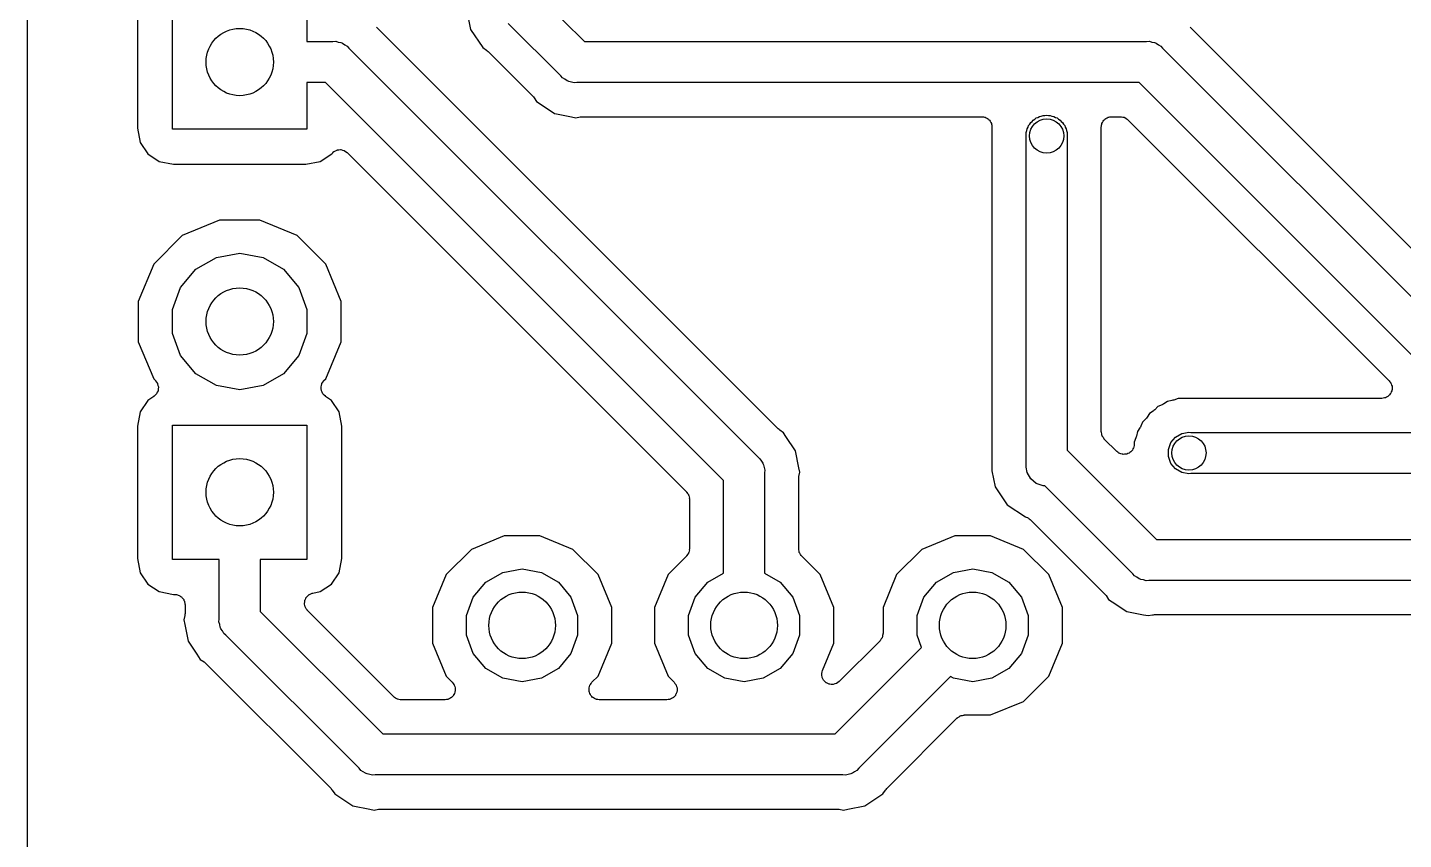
# Model space of a CAD drawing. Extents: x 24 to 196, y -189 to -31.
# Drawn here: x 63.31 to 83.77, y -55.33 to -43.25 of the extents above; entities that cross this region are included whole.
import ezdxf

# ---------------------------------------------------------------- set-up
doc = ezdxf.new("R2010")
doc.units = 0
doc.header["$MEASUREMENT"] = 0
doc.layers.add('BLACK', color=7, linetype='CONTINUOUS')

msp = doc.modelspace()

# ---------------------------------------------------------------- linework, layer by layer
at = {"layer": 'BLACK', "linetype": 'CONTINUOUS'}
for p, q in [((63.3095, -119.277), (63.3095, -35.7874)), ((65.465, -44.765), (65.465, -42.765)), ((67.465, -42.765), (67.465, -43.4602)), ((64.9441, -42.78), (64.9441, -44.75)), ((70.9698, -42.8387), (71.5913, -43.4602)), ((69.8644, -43.1066), (69.8994, -43.2821)), ((68.507, -43.2575), (68.4984, -43.2452)), ((74.4725, -49.223), (68.507, -43.2575)), ((69.8994, -43.2821), (70.079, -43.551)), ((71.2401, -43.9711), (70.4589, -43.1899)), ((80.607, -43.2575), (80.5984, -43.2452)), ((84.8028, -47.4534), (80.607, -43.2575)), ((67.465, -43.4602), (67.8517, -43.4602)), ((67.8517, -43.4602), (67.892, -43.4567)), ((67.892, -43.4567), (67.931, -43.4671)), ((67.931, -43.4671), (67.9709, -43.4742)), ((67.9709, -43.4742), (67.9826, -43.481)), ((67.9826, -43.481), (67.9958, -43.4845)), ((67.9958, -43.4845), (68.0289, -43.5077)), ((68.0289, -43.5077), (68.0639, -43.5279)), ((68.0639, -43.5279), (68.0899, -43.5589)), ((68.0899, -43.5589), (74.1711, -49.6401)), ((70.079, -43.551), (70.1344, -43.588)), ((71.5913, -43.4602), (79.9517, -43.4602)), ((79.9517, -43.4602), (79.992, -43.4567)), ((79.992, -43.4567), (80.031, -43.4671)), ((80.031, -43.4671), (80.0709, -43.4742)), ((80.0709, -43.4742), (80.0827, -43.481)), ((80.0827, -43.481), (80.0958, -43.4845)), ((80.0958, -43.4845), (80.1289, -43.5077)), ((80.1289, -43.5077), (80.1639, -43.5279)), ((80.1639, -43.5279), (80.1899, -43.5589)), ((80.1899, -43.5589), (84.6371, -48.006)), ((70.1344, -43.588), (70.1452, -43.5984)), ((70.1452, -43.5984), (70.1575, -43.607)), ((70.1575, -43.607), (70.823, -44.2725)), ((71.2661, -44.0021), (71.2401, -43.9711)), ((67.7387, -44.0698), (67.465, -44.0698)), ((67.465, -44.0698), (67.465, -44.765)), ((73.6602, -49.9913), (67.7387, -44.0698)), ((71.3011, -44.0223), (71.2661, -44.0021)), ((71.3342, -44.0455), (71.3011, -44.0223)), ((71.3474, -44.049), (71.3342, -44.0455)), ((71.3591, -44.0558), (71.3474, -44.049)), ((71.399, -44.0629), (71.3591, -44.0558)), ((71.438, -44.0733), (71.399, -44.0629)), ((71.4783, -44.0698), (71.438, -44.0733)), ((79.8387, -44.0698), (71.4783, -44.0698)), ((84.2859, -48.5169), (79.8387, -44.0698)), ((70.823, -44.2725), (70.8316, -44.2848)), ((70.8316, -44.2848), (70.842, -44.2956)), ((70.842, -44.2956), (70.879, -44.351)), ((70.879, -44.351), (70.9344, -44.388)), ((70.9344, -44.388), (70.9344, -44.388)), ((70.9344, -44.388), (71.1479, -44.5306)), ((71.1479, -44.5306), (71.1767, -44.5364)), ((71.1767, -44.5364), (71.1767, -44.5364)), ((71.1767, -44.5364), (71.3997, -44.5807)), ((71.3997, -44.5807), (71.3997, -44.5807)), ((71.3997, -44.5807), (71.465, -44.5937)), ((71.465, -44.5937), (71.5303, -44.5807)), ((71.5303, -44.5807), (71.5453, -44.5804)), ((71.5453, -44.5804), (71.5601, -44.5778)), ((71.5601, -44.5778), (77.4998, -44.5778)), ((77.4998, -44.5778), (77.5129, -44.5801)), ((77.5129, -44.5801), (77.5263, -44.5801)), ((77.5263, -44.5801), (77.5388, -44.5847)), ((77.5388, -44.5847), (77.5519, -44.587)), ((77.5519, -44.587), (77.5635, -44.5937)), ((77.5635, -44.5937), (77.576, -44.5982)), ((77.576, -44.5982), (77.5862, -44.6068)), ((77.5862, -44.6068), (77.5978, -44.6135)), ((78.2895, -44.6144), (78.3102, -44.597)), ((78.3102, -44.597), (78.3357, -44.5877)), ((78.3357, -44.5877), (78.3591, -44.5742)), ((78.3591, -44.5742), (78.3858, -44.5695)), ((78.3858, -44.5695), (78.4113, -44.5602)), ((78.4113, -44.5602), (78.4383, -44.5602)), ((78.4383, -44.5602), (78.465, -44.5555)), ((78.465, -44.5555), (78.4917, -44.5602)), ((78.4917, -44.5602), (78.5187, -44.5602)), ((78.5187, -44.5602), (78.5442, -44.5695)), ((78.5442, -44.5695), (78.5709, -44.5742)), ((78.5709, -44.5742), (78.5943, -44.5877)), ((78.5943, -44.5877), (78.6197, -44.597)), ((78.6197, -44.597), (78.6405, -44.6144)), ((79.3322, -44.6135), (79.3438, -44.6068)), ((79.3438, -44.6068), (79.354, -44.5982)), ((79.354, -44.5982), (79.3665, -44.5937)), ((79.3665, -44.5937), (79.3781, -44.587)), ((79.3781, -44.587), (79.3912, -44.5847)), ((79.3912, -44.5847), (79.4037, -44.5801)), ((79.4037, -44.5801), (79.4171, -44.5801)), ((79.4171, -44.5801), (79.4302, -44.5778)), ((79.4302, -44.5778), (79.5652, -44.5778)), ((79.5652, -44.5778), (79.5718, -44.579)), ((79.5718, -44.579), (79.5785, -44.5784)), ((79.5785, -44.5784), (79.5977, -44.5835)), ((79.5977, -44.5835), (79.6173, -44.587)), ((79.6173, -44.587), (79.6231, -44.5903)), ((79.6231, -44.5903), (79.6296, -44.5921)), ((79.6296, -44.5921), (79.6459, -44.6035)), ((79.6459, -44.6035), (79.6632, -44.6135)), ((64.9441, -44.75), (64.9865, -44.9632)), ((67.465, -44.765), (65.465, -44.765)), ((77.5978, -44.6135), (77.6063, -44.6237)), ((77.6063, -44.6237), (77.6165, -44.6322)), ((77.6165, -44.6322), (77.6232, -44.6438)), ((77.6232, -44.6438), (77.6318, -44.654)), ((77.6318, -44.654), (77.6363, -44.6665)), ((77.6363, -44.6665), (77.643, -44.6781)), ((77.643, -44.6781), (77.6453, -44.6912)), ((77.6453, -44.6912), (77.6499, -44.7037)), ((77.6499, -44.7037), (77.6499, -44.7171)), ((77.6499, -44.7171), (77.6522, -44.7302)), ((77.6522, -44.7302), (77.6522, -44.7699)), ((77.6522, -44.7699), (77.6522, -49.8451)), ((78.1602, -44.8113), (78.1695, -44.7858)), ((78.1602, -44.8383), (78.1602, -44.8113)), ((78.1695, -44.7858), (78.1742, -44.7591)), ((78.1742, -44.7591), (78.1877, -44.7357)), ((78.1877, -44.7357), (78.197, -44.7102)), ((78.197, -44.7102), (78.2144, -44.6895)), ((78.2144, -44.6895), (78.2279, -44.6661)), ((78.2279, -44.6661), (78.2487, -44.6487)), ((78.2487, -44.6487), (78.2661, -44.6279)), ((78.2661, -44.6279), (78.2895, -44.6144)), ((78.6405, -44.6144), (78.6639, -44.6279)), ((78.6639, -44.6279), (78.6813, -44.6487)), ((78.6813, -44.6487), (78.7021, -44.6661)), ((78.7021, -44.6661), (78.7156, -44.6895)), ((78.7156, -44.6895), (78.733, -44.7102)), ((78.733, -44.7102), (78.7423, -44.7357)), ((78.7423, -44.7357), (78.7558, -44.7591)), ((78.7558, -44.7591), (78.7605, -44.7858)), ((78.7605, -44.7858), (78.7698, -44.8113)), ((78.7698, -44.8113), (78.7698, -49.5387)), ((79.2778, -44.7302), (79.2801, -44.7171)), ((79.2778, -49.2652), (79.2778, -44.7302)), ((79.2801, -44.7037), (79.2847, -44.6912)), ((79.2801, -44.7171), (79.2801, -44.7037)), ((79.2847, -44.6912), (79.287, -44.6781)), ((79.287, -44.6781), (79.2937, -44.6665)), ((79.2937, -44.6665), (79.2982, -44.654)), ((79.2982, -44.654), (79.3068, -44.6438)), ((79.3068, -44.6438), (79.3135, -44.6322)), ((79.3135, -44.6322), (79.3237, -44.6237)), ((79.3237, -44.6237), (79.3322, -44.6135)), ((79.6632, -44.6135), (79.6675, -44.6186)), ((79.6675, -44.6186), (79.673, -44.6224)), ((79.673, -44.6224), (83.5584, -48.5078)), ((64.9865, -44.9632), (65.0988, -45.1312)), ((78.1602, -49.7917), (78.1602, -44.8383)), ((65.0988, -45.1312), (65.2668, -45.2435)), ((67.6632, -45.2435), (67.8329, -45.1302)), ((67.8329, -45.1302), (67.8479, -45.1152)), ((67.8479, -45.1152), (67.865, -45.0972)), ((67.865, -45.0972), (67.8665, -45.0965)), ((67.8665, -45.0965), (67.8677, -45.0953)), ((67.8677, -45.0953), (67.8902, -45.0848)), ((67.8902, -45.0848), (67.9125, -45.0738)), ((67.9125, -45.0738), (67.9142, -45.0736)), ((67.9142, -45.0736), (67.9157, -45.0729)), ((67.9157, -45.0729), (67.9404, -45.0708)), ((67.9404, -45.0708), (67.9651, -45.0681)), ((67.9651, -45.0681), (67.9667, -45.0685)), ((67.9667, -45.0685), (67.9684, -45.0683)), ((67.9684, -45.0683), (67.9924, -45.0747)), ((67.9924, -45.0747), (68.0165, -45.0806)), ((68.0165, -45.0806), (68.0179, -45.0816)), ((68.0179, -45.0816), (68.0195, -45.082)), ((68.0195, -45.082), (68.0399, -45.0962)), ((68.0399, -45.0962), (68.0605, -45.1101)), ((68.0605, -45.1101), (68.0615, -45.1114)), ((68.0615, -45.1114), (68.0629, -45.1124)), ((68.0629, -45.1124), (73.1076, -50.157)), ((65.2668, -45.2435), (65.48, -45.2859)), ((65.48, -45.2859), (67.45, -45.2859)), ((67.45, -45.2859), (67.6632, -45.2435)), ((66.165, -46.117), (65.6108, -46.3466)), ((66.765, -46.117), (66.165, -46.117)), ((67.3192, -46.3466), (66.765, -46.117)), ((65.6108, -46.3466), (65.1866, -46.7708)), ((67.7434, -46.7708), (67.3192, -46.3466)), ((66.1177, -46.6708), (66.465, -46.6096)), ((66.465, -46.6096), (66.8123, -46.6708)), ((65.1866, -46.7708), (64.957, -47.325)), ((65.5856, -47.1173), (65.8123, -46.8471)), ((65.8123, -46.8471), (66.1177, -46.6708)), ((66.8123, -46.6708), (67.1177, -46.8471)), ((67.1177, -46.8471), (67.3444, -47.1173)), ((67.973, -47.325), (67.7434, -46.7708)), ((65.465, -47.4487), (65.5856, -47.1173)), ((67.3444, -47.1173), (67.465, -47.4487)), ((64.957, -47.325), (64.957, -47.925)), ((65.465, -47.8013), (65.465, -47.4487)), ((67.465, -47.4487), (67.465, -47.8013)), ((67.973, -47.925), (67.973, -47.325)), ((65.5856, -48.1327), (65.465, -47.8013)), ((67.465, -47.8013), (67.3444, -48.1327)), ((64.957, -47.925), (65.1866, -48.4792)), ((67.7434, -48.4792), (67.973, -47.925)), ((65.8123, -48.4029), (65.5856, -48.1327)), ((67.3444, -48.1327), (67.1177, -48.4029)), ((65.1866, -48.4792), (65.2116, -48.5043)), ((66.1177, -48.5792), (65.8123, -48.4029)), ((67.1177, -48.4029), (66.8123, -48.5792)), ((67.7184, -48.5043), (67.7434, -48.4792)), ((65.2116, -48.5043), (65.2126, -48.5057)), ((65.2126, -48.5057), (65.214, -48.5067)), ((65.214, -48.5067), (65.2278, -48.5273)), ((65.2278, -48.5273), (65.242, -48.5476)), ((65.2392, -48.6769), (65.2287, -48.6995)), ((65.2502, -48.6547), (65.2392, -48.6769)), ((65.242, -48.5476), (65.2424, -48.5493)), ((65.2424, -48.5493), (65.2434, -48.5507)), ((65.2434, -48.5507), (65.2493, -48.5748)), ((65.2493, -48.5748), (65.2557, -48.5988)), ((65.2504, -48.653), (65.2502, -48.6547)), ((65.2511, -48.6515), (65.2504, -48.653)), ((65.2533, -48.6267), (65.2511, -48.6515)), ((65.256, -48.6021), (65.2533, -48.6267)), ((65.2557, -48.5988), (65.2556, -48.6004)), ((65.2556, -48.6004), (65.256, -48.6021)), ((66.465, -48.6404), (66.1177, -48.5792)), ((66.8123, -48.5792), (66.465, -48.6404)), ((67.674, -48.6021), (67.6744, -48.6004)), ((67.6768, -48.6268), (67.674, -48.6021)), ((67.6743, -48.5988), (67.6807, -48.5748)), ((67.6744, -48.6004), (67.6743, -48.5988)), ((67.6789, -48.6515), (67.6768, -48.6268)), ((67.6796, -48.653), (67.6789, -48.6515)), ((67.6798, -48.6547), (67.6796, -48.653)), ((67.6908, -48.677), (67.6798, -48.6547)), ((67.6807, -48.5748), (67.6866, -48.5507)), ((67.6866, -48.5507), (67.6876, -48.5493)), ((67.6876, -48.5493), (67.688, -48.5476)), ((67.688, -48.5476), (67.7022, -48.5273)), ((67.7013, -48.6995), (67.6908, -48.677)), ((67.7022, -48.5273), (67.716, -48.5067)), ((67.716, -48.5067), (67.7174, -48.5057)), ((67.7174, -48.5057), (67.7184, -48.5043)), ((83.5584, -48.5078), (83.5698, -48.5241)), ((83.5698, -48.5241), (83.5826, -48.5394)), ((83.5783, -48.6969), (83.5754, -48.703)), ((83.5826, -48.6918), (83.5783, -48.6969)), ((83.5826, -48.5394), (83.5849, -48.5457)), ((83.5894, -48.6731), (83.5826, -48.6918)), ((83.5849, -48.5457), (83.5887, -48.5512)), ((83.5887, -48.5512), (83.5939, -48.5704)), ((83.5978, -48.655), (83.5894, -48.6731)), ((83.5939, -48.5704), (83.6007, -48.5891)), ((83.5984, -48.6484), (83.5978, -48.655)), ((83.6007, -48.6421), (83.5984, -48.6484)), ((83.6007, -48.5891), (83.6007, -48.5958)), ((83.6007, -48.5958), (83.6024, -48.6023)), ((83.6024, -48.6023), (83.6007, -48.6221)), ((83.6007, -48.6221), (83.6007, -48.6421)), ((65.0988, -48.7988), (64.9865, -48.9668)), ((65.1885, -48.7388), (65.0988, -48.7988)), ((65.1898, -48.7376), (65.1885, -48.7388)), ((65.1913, -48.7369), (65.1898, -48.7376)), ((65.2089, -48.7193), (65.1913, -48.7369)), ((65.2268, -48.7022), (65.2089, -48.7193)), ((65.2275, -48.7006), (65.2268, -48.7022)), ((65.2287, -48.6995), (65.2275, -48.7006)), ((67.7025, -48.7006), (67.7013, -48.6995)), ((67.7032, -48.7022), (67.7025, -48.7006)), ((67.7211, -48.7193), (67.7032, -48.7022)), ((67.7387, -48.7369), (67.7211, -48.7193)), ((67.7402, -48.7376), (67.7387, -48.7369)), ((67.7415, -48.7388), (67.7402, -48.7376)), ((67.8312, -48.7988), (67.7415, -48.7388)), ((67.9435, -48.9668), (67.8312, -48.7988)), ((80.1204, -48.8917), (80.0733, -48.9388)), ((80.1819, -48.8662), (80.1204, -48.8917)), ((80.1946, -48.8582), (80.1819, -48.8662)), ((80.2083, -48.8522), (80.1946, -48.8582)), ((80.2637, -48.8152), (80.2083, -48.8522)), ((80.329, -48.8022), (80.2637, -48.8152)), ((80.343, -48.7967), (80.329, -48.8022)), ((80.3576, -48.7935), (80.343, -48.7967)), ((80.4191, -48.768), (80.3576, -48.7935)), ((83.4506, -48.768), (80.4191, -48.768)), ((83.4702, -48.7645), (83.4506, -48.768)), ((83.49, -48.7628), (83.4702, -48.7645)), ((83.4961, -48.76), (83.49, -48.7628)), ((83.5027, -48.7588), (83.4961, -48.76)), ((83.52, -48.7489), (83.5027, -48.7588)), ((83.538, -48.7404), (83.52, -48.7489)), ((83.5428, -48.7357), (83.538, -48.7404)), ((83.5486, -48.7323), (83.5428, -48.7357)), ((83.5614, -48.7171), (83.5486, -48.7323)), ((83.5754, -48.703), (83.5614, -48.7171)), ((64.9865, -48.9668), (64.9441, -49.18)), ((67.9859, -49.18), (67.9435, -48.9668)), ((79.9388, -49.0733), (79.8917, -49.1204)), ((79.9474, -49.061), (79.9388, -49.0733)), ((79.9578, -49.0502), (79.9474, -49.061)), ((79.9948, -48.9948), (79.9578, -49.0502)), ((80.0502, -48.9578), (79.9948, -48.9948)), ((80.061, -48.9474), (80.0502, -48.9578)), ((80.0733, -48.9388), (80.061, -48.9474)), ((64.9441, -49.18), (64.9441, -51.15)), ((65.465, -51.165), (65.465, -49.165)), ((65.465, -49.165), (67.465, -49.165)), ((67.465, -49.165), (67.465, -51.165)), ((67.9859, -51.15), (67.9859, -49.18)), ((74.4848, -49.2316), (74.4725, -49.223)), ((74.4956, -49.242), (74.4848, -49.2316)), ((74.551, -49.279), (74.4956, -49.242)), ((74.588, -49.3344), (74.551, -49.279)), ((79.279, -49.2718), (79.2778, -49.2652)), ((79.2784, -49.2785), (79.279, -49.2718)), ((79.2835, -49.2977), (79.2784, -49.2785)), ((79.287, -49.3173), (79.2835, -49.2977)), ((79.8152, -49.2637), (79.8022, -49.329)), ((79.8522, -49.2083), (79.8152, -49.2637)), ((79.8582, -49.1946), (79.8522, -49.2083)), ((79.8662, -49.1819), (79.8582, -49.1946)), ((79.8917, -49.1204), (79.8662, -49.1819)), ((80.3819, -49.3437), (80.4749, -49.29)), ((80.4749, -49.29), (80.4812, -49.2889)), ((80.4812, -49.2889), (80.5541, -49.276)), ((80.5541, -49.276), (80.5808, -49.2713)), ((80.5808, -49.2713), (80.6075, -49.276)), ((80.6075, -49.276), (140.869, -49.276)), ((74.7306, -49.5479), (74.588, -49.3344)), ((74.588, -49.3344), (74.588, -49.3344)), ((79.2903, -49.3231), (79.287, -49.3173)), ((79.2921, -49.3296), (79.2903, -49.3231)), ((79.3035, -49.3459), (79.2921, -49.3296)), ((79.3135, -49.3632), (79.3035, -49.3459)), ((79.3186, -49.3675), (79.3135, -49.3632)), ((79.3224, -49.373), (79.3186, -49.3675)), ((79.5078, -49.5584), (79.3224, -49.373)), ((79.7588, -49.5027), (79.7489, -49.52)), ((79.76, -49.4961), (79.7588, -49.5027)), ((79.7628, -49.49), (79.76, -49.4961)), ((79.7645, -49.4702), (79.7628, -49.49)), ((79.768, -49.4506), (79.7645, -49.4702)), ((79.7935, -49.3576), (79.768, -49.4191)), ((79.768, -49.4191), (79.768, -49.4506)), ((79.7967, -49.343), (79.7935, -49.3576)), ((79.8022, -49.329), (79.7967, -49.343)), ((80.276, -49.5271), (80.3128, -49.426)), ((80.3128, -49.426), (80.3819, -49.3437)), ((74.1711, -49.6401), (74.2021, -49.6661)), ((74.2021, -49.6661), (74.2223, -49.7011)), ((74.2223, -49.7011), (74.2455, -49.7342)), ((74.7807, -49.7997), (74.7306, -49.5479)), ((78.7698, -49.5387), (80.0985, -50.8674)), ((79.5241, -49.5698), (79.5078, -49.5584)), ((79.5394, -49.5826), (79.5241, -49.5698)), ((79.5457, -49.5849), (79.5394, -49.5826)), ((79.5512, -49.5887), (79.5457, -49.5849)), ((79.5704, -49.5939), (79.5512, -49.5887)), ((79.5891, -49.6007), (79.5704, -49.5939)), ((79.5958, -49.6007), (79.5891, -49.6007)), ((79.6023, -49.6024), (79.5958, -49.6007)), ((79.6221, -49.6007), (79.6023, -49.6024)), ((79.6421, -49.6007), (79.6221, -49.6007)), ((79.6484, -49.5984), (79.6421, -49.6007)), ((79.655, -49.5978), (79.6484, -49.5984)), ((79.6731, -49.5894), (79.655, -49.5978)), ((79.6918, -49.5826), (79.6731, -49.5894)), ((79.6969, -49.5783), (79.6918, -49.5826)), ((79.703, -49.5754), (79.6969, -49.5783)), ((79.7171, -49.5614), (79.703, -49.5754)), ((79.7323, -49.5486), (79.7171, -49.5614)), ((79.7357, -49.5428), (79.7323, -49.5486)), ((79.7404, -49.538), (79.7357, -49.5428)), ((79.7489, -49.52), (79.7404, -49.538)), ((80.276, -49.6345), (80.276, -49.5271)), ((80.3128, -49.7356), (80.276, -49.6345)), ((74.2455, -49.7342), (74.249, -49.7474)), ((74.249, -49.7474), (74.2558, -49.7591)), ((74.2558, -49.7591), (74.2629, -49.799)), ((74.2629, -49.799), (74.2733, -49.838)), ((74.2733, -49.838), (74.2698, -49.8783)), ((74.2698, -49.8783), (74.2698, -51.3678)), ((74.7937, -49.865), (74.7807, -49.7997)), ((74.7807, -49.7997), (74.7807, -49.7997)), ((74.7807, -49.9303), (74.7937, -49.865)), ((77.6522, -49.8451), (77.6994, -50.0821)), ((78.1742, -49.8709), (78.1602, -49.7917)), ((78.2279, -49.9639), (78.1742, -49.8709)), ((80.3819, -49.8179), (80.3128, -49.7356)), ((80.4749, -49.8716), (80.3819, -49.8179)), ((80.5808, -49.8903), (80.4749, -49.8716)), ((80.6075, -49.8856), (80.5808, -49.8903)), ((140.982, -49.8856), (80.6075, -49.8856)), ((73.6602, -51.3678), (73.6602, -49.9913)), ((74.7778, -49.9601), (74.7804, -49.9453)), ((74.7778, -51.0088), (74.7778, -49.9601)), ((74.7804, -49.9453), (74.7807, -49.9303)), ((77.6994, -50.0821), (77.879, -50.351)), ((78.3102, -50.033), (78.2279, -49.9639)), ((78.4113, -50.0698), (78.3102, -50.033)), ((78.4387, -50.0698), (78.4113, -50.0698)), ((79.7473, -51.3783), (78.4387, -50.0698)), ((73.1076, -50.157), (73.1114, -50.1625)), ((73.1114, -50.1625), (73.1165, -50.1668)), ((73.1165, -50.1668), (73.1265, -50.1841)), ((73.1265, -50.1841), (73.1379, -50.2004)), ((73.1379, -50.2004), (73.1397, -50.2069)), ((73.1397, -50.2069), (73.143, -50.2127)), ((73.143, -50.2127), (73.1465, -50.2323)), ((73.1465, -50.2323), (73.1516, -50.2515)), ((73.1516, -50.2515), (73.151, -50.2582)), ((73.151, -50.2582), (73.1522, -50.2648)), ((73.1522, -50.2648), (73.1522, -51.0088)), ((77.879, -50.351), (78.1504, -50.5324)), ((78.1504, -50.5324), (78.1611, -50.5365)), ((78.1611, -50.5365), (78.1788, -50.5412)), ((78.1788, -50.5412), (78.1856, -50.546)), ((78.1856, -50.546), (78.1934, -50.5491)), ((78.1934, -50.5491), (78.2072, -50.5611)), ((78.2072, -50.5611), (78.2221, -50.5716)), ((78.2221, -50.5716), (79.3302, -51.6797)), ((70.3997, -50.8115), (69.9096, -51.0145)), ((70.9303, -50.8115), (70.3997, -50.8115)), ((71.4204, -51.0145), (70.9303, -50.8115)), ((77.0998, -50.8115), (76.6096, -51.0145)), ((77.6302, -50.8115), (77.0998, -50.8115)), ((78.1204, -51.0145), (77.6302, -50.8115)), ((80.0985, -50.8674), (123.046, -50.8674)), ((64.9441, -51.15), (64.9865, -51.3632)), ((67.9435, -51.3632), (67.9859, -51.15)), ((69.9096, -51.0145), (69.5345, -51.3896)), ((71.7955, -51.3896), (71.4204, -51.0145)), ((73.1076, -51.1166), (72.8345, -51.3896)), ((73.1114, -51.1111), (73.1076, -51.1166)), ((73.1165, -51.1068), (73.1114, -51.1111)), ((73.1265, -51.0895), (73.1165, -51.1068)), ((73.1379, -51.0732), (73.1265, -51.0895)), ((73.1397, -51.0667), (73.1379, -51.0732)), ((73.143, -51.0609), (73.1397, -51.0667)), ((73.1465, -51.0413), (73.143, -51.0609)), ((73.1516, -51.0221), (73.1465, -51.0413)), ((73.1522, -51.0088), (73.151, -51.0154)), ((73.151, -51.0154), (73.1516, -51.0221)), ((74.779, -51.0154), (74.7778, -51.0088)), ((74.7784, -51.0221), (74.779, -51.0154)), ((74.7835, -51.0413), (74.7784, -51.0221)), ((74.787, -51.0609), (74.7835, -51.0413)), ((74.7903, -51.0667), (74.787, -51.0609)), ((74.7921, -51.0732), (74.7903, -51.0667)), ((74.8035, -51.0895), (74.7921, -51.0732)), ((74.8135, -51.1068), (74.8035, -51.0895)), ((74.8186, -51.1111), (74.8135, -51.1068)), ((74.8224, -51.1166), (74.8186, -51.1111)), ((75.0955, -51.3896), (74.8224, -51.1166)), ((76.6096, -51.0145), (76.2345, -51.3896)), ((78.4955, -51.3896), (78.1204, -51.0145)), ((66.1602, -51.165), (65.465, -51.165)), ((66.1602, -52.0517), (66.1602, -51.165)), ((67.465, -51.165), (66.7698, -51.165)), ((66.7698, -51.165), (66.7698, -51.9387)), ((70.1262, -51.5029), (70.3783, -51.3573)), ((70.3783, -51.3573), (70.665, -51.3068)), ((70.665, -51.3068), (70.9517, -51.3573)), ((70.9517, -51.3573), (71.2038, -51.5029)), ((76.8262, -51.5029), (77.0783, -51.3573)), ((77.0783, -51.3573), (77.365, -51.3068)), ((77.365, -51.3068), (77.6517, -51.3573)), ((77.6517, -51.3573), (77.9038, -51.5029)), ((64.9865, -51.3632), (65.0988, -51.5312)), ((65.0988, -51.5312), (65.2668, -51.6435)), ((67.6632, -51.6435), (67.8312, -51.5312)), ((67.8312, -51.5312), (67.9435, -51.3632)), ((69.5345, -51.3896), (69.3315, -51.8797)), ((69.9391, -51.7259), (70.1262, -51.5029)), ((71.2038, -51.5029), (71.3909, -51.7259)), ((71.9985, -51.8797), (71.7955, -51.3896)), ((72.8345, -51.3896), (72.6315, -51.8797)), ((73.2391, -51.7259), (73.4262, -51.5029)), ((73.4262, -51.5029), (73.6602, -51.3678)), ((74.2698, -51.3678), (74.5038, -51.5029)), ((74.5038, -51.5029), (74.6909, -51.7259)), ((75.2985, -51.8797), (75.0955, -51.3896)), ((76.2345, -51.3896), (76.0315, -51.8797)), ((76.6391, -51.7259), (76.8262, -51.5029)), ((77.9038, -51.5029), (78.0909, -51.7259)), ((78.6985, -51.8797), (78.4955, -51.3896)), ((79.7733, -51.4093), (79.7473, -51.3783)), ((79.8083, -51.4295), (79.7733, -51.4093)), ((79.8414, -51.4527), (79.8083, -51.4295)), ((79.8546, -51.4562), (79.8414, -51.4527)), ((79.8663, -51.463), (79.8546, -51.4562)), ((79.9062, -51.4701), (79.8663, -51.463)), ((79.9452, -51.4805), (79.9062, -51.4701)), ((79.9855, -51.477), (79.9452, -51.4805)), ((123.159, -51.477), (79.9855, -51.477)), ((65.2668, -51.6435), (65.48, -51.6859)), ((65.48, -51.6859), (65.4998, -51.6859)), ((65.4998, -51.6859), (65.5129, -51.6883)), ((65.5129, -51.6883), (65.5263, -51.6883)), ((65.5263, -51.6883), (65.5388, -51.6928)), ((65.5388, -51.6928), (65.5519, -51.6951)), ((65.5519, -51.6951), (65.5635, -51.7018)), ((65.5635, -51.7018), (65.576, -51.7064)), ((65.576, -51.7064), (65.5862, -51.7149)), ((65.5862, -51.7149), (65.5978, -51.7216)), ((65.5978, -51.7216), (65.6063, -51.7318)), ((65.6063, -51.7318), (65.6165, -51.7404)), ((65.6165, -51.7404), (65.6232, -51.7519)), ((65.6232, -51.7519), (65.6318, -51.7621)), ((65.6318, -51.7621), (65.6363, -51.7747)), ((67.4353, -51.7714), (67.4361, -51.7664)), ((67.4361, -51.7664), (67.4464, -51.7475)), ((67.4464, -51.7475), (67.4555, -51.728)), ((67.4555, -51.728), (67.4591, -51.7244)), ((67.4591, -51.7244), (67.4615, -51.72)), ((67.4615, -51.72), (67.4777, -51.7058)), ((67.4777, -51.7058), (67.493, -51.6905)), ((67.493, -51.6905), (67.4975, -51.6884)), ((67.4975, -51.6884), (67.5013, -51.6851)), ((67.5013, -51.6851), (67.5214, -51.6773)), ((67.5214, -51.6773), (67.5409, -51.6682)), ((67.5409, -51.6682), (67.546, -51.6677)), ((67.546, -51.6677), (67.5507, -51.6659)), ((67.5507, -51.6659), (67.6632, -51.6435)), ((69.8395, -51.9994), (69.9391, -51.7259)), ((71.3909, -51.7259), (71.4905, -51.9994)), ((73.1395, -51.9994), (73.2391, -51.7259)), ((74.6909, -51.7259), (74.7905, -51.9994)), ((76.5395, -51.9994), (76.6391, -51.7259)), ((78.0909, -51.7259), (78.1905, -51.9994)), ((79.3302, -51.6797), (79.3388, -51.692)), ((79.3388, -51.692), (79.3492, -51.7028)), ((79.3492, -51.7028), (79.3862, -51.7582)), ((79.3862, -51.7582), (79.4416, -51.7952)), ((65.6363, -51.7747), (65.643, -51.7862)), ((65.643, -51.7862), (65.6453, -51.7993)), ((65.6453, -51.7993), (65.6499, -51.8119)), ((65.6522, -51.9699), (65.6496, -51.9847)), ((65.6499, -51.8119), (65.6499, -51.8252)), ((65.6499, -51.8252), (65.6522, -51.8383)), ((65.6522, -51.8383), (65.6522, -51.9699)), ((66.7698, -51.9387), (68.5913, -53.7602)), ((67.428, -51.8187), (67.4313, -51.7974)), ((67.429, -51.8237), (67.428, -51.8187)), ((67.4286, -51.8287), (67.429, -51.8237)), ((67.4341, -51.8495), (67.4286, -51.8287)), ((67.4313, -51.7974), (67.4332, -51.7759)), ((67.4332, -51.7759), (67.4353, -51.7714)), ((67.4383, -51.8706), (67.4341, -51.8495)), ((67.441, -51.8749), (67.4383, -51.8706)), ((67.4423, -51.8798), (67.441, -51.8749)), ((67.4546, -51.8974), (67.4423, -51.8798)), ((67.4658, -51.9159), (67.4546, -51.8974)), ((67.4697, -51.919), (67.4658, -51.9159)), ((67.4726, -51.9231), (67.4697, -51.919)), ((68.757, -53.2076), (67.4726, -51.9231)), ((69.3315, -51.8797), (69.3315, -52.4102)), ((71.9985, -52.4102), (71.9985, -51.8797)), ((72.6315, -51.8797), (72.6315, -52.4102)), ((75.2985, -52.4103), (75.2985, -51.8797)), ((76.0315, -51.8797), (76.0315, -52.2659)), ((78.6985, -52.4102), (78.6985, -51.8797)), ((79.4416, -51.7952), (79.4416, -51.7952)), ((79.4416, -51.7952), (79.6551, -51.9378)), ((79.6551, -51.9378), (79.6839, -51.9436)), ((79.6839, -51.9436), (79.6839, -51.9436)), ((79.6839, -51.9436), (79.9069, -51.9879)), ((65.6493, -51.9997), (65.6363, -52.065)), ((65.6363, -52.065), (65.6493, -52.1303)), ((65.6496, -51.9847), (65.6493, -51.9997)), ((65.6493, -52.1303), (65.6994, -52.3821)), ((66.1567, -52.092), (66.1602, -52.0517)), ((66.1671, -52.131), (66.1567, -52.092)), ((66.1742, -52.1709), (66.1671, -52.131)), ((66.181, -52.1826), (66.1742, -52.1709)), ((69.8395, -52.2906), (69.8395, -51.9994)), ((71.4905, -51.9994), (71.4905, -52.2906)), ((73.1395, -52.2906), (73.1395, -51.9994)), ((74.7905, -51.9994), (74.7905, -52.2906)), ((76.5395, -52.2906), (76.5395, -51.9994)), ((78.1905, -51.9994), (78.1905, -52.2906)), ((79.9069, -51.9879), (79.9069, -51.9879)), ((79.9069, -51.9879), (79.9722, -52.0009)), ((79.9722, -52.0009), (80.0375, -51.9879)), ((80.0375, -51.9879), (80.0525, -51.9876)), ((80.0525, -51.9876), (80.0673, -51.985)), ((80.0673, -51.985), (123.077, -51.985)), ((65.6994, -52.3821), (65.8277, -52.5743)), ((66.1845, -52.1958), (66.181, -52.1826)), ((66.2077, -52.2289), (66.1845, -52.1958)), ((66.2279, -52.2639), (66.2077, -52.2289)), ((66.2589, -52.2899), (66.2279, -52.2639)), ((68.2401, -54.2711), (66.2589, -52.2899)), ((69.9391, -52.5641), (69.8395, -52.2906)), ((71.4905, -52.2906), (71.3909, -52.5641)), ((73.2391, -52.5641), (73.1395, -52.2906)), ((74.7905, -52.2906), (74.6909, -52.5641)), ((75.9869, -52.3737), (75.3794, -52.9811)), ((75.9907, -52.3682), (75.9869, -52.3737)), ((75.9958, -52.3639), (75.9907, -52.3682)), ((76.0058, -52.3466), (75.9958, -52.3639)), ((76.0172, -52.3303), (76.0058, -52.3466)), ((76.019, -52.3238), (76.0172, -52.3303)), ((76.0223, -52.318), (76.019, -52.3238)), ((76.0258, -52.2984), (76.0223, -52.318)), ((76.0309, -52.2792), (76.0258, -52.2984)), ((76.0315, -52.2659), (76.0303, -52.2725)), ((76.0303, -52.2725), (76.0309, -52.2792)), ((76.6059, -52.473), (76.5395, -52.2906)), ((78.1905, -52.2906), (78.0909, -52.5641)), ((65.8277, -52.5743), (65.879, -52.651)), ((69.3315, -52.4102), (69.5345, -52.9004)), ((70.1262, -52.7871), (69.9391, -52.5641)), ((71.3909, -52.5641), (71.2038, -52.7871)), ((71.7955, -52.9004), (71.9985, -52.4102)), ((72.6315, -52.4102), (72.8345, -52.9004)), ((73.4262, -52.7871), (73.2391, -52.5641)), ((74.6909, -52.5641), (74.5038, -52.7871)), ((75.1308, -52.8151), (75.2985, -52.4103)), ((75.3187, -53.7602), (76.6059, -52.473)), ((78.0909, -52.5641), (77.9038, -52.7871)), ((78.4955, -52.9004), (78.6985, -52.4102)), ((65.879, -52.651), (65.9344, -52.688)), ((65.9344, -52.688), (65.9452, -52.6984)), ((65.9452, -52.6984), (65.9575, -52.707)), ((65.9575, -52.707), (67.823, -54.5725)), ((70.3783, -52.9327), (70.1262, -52.7871)), ((71.2038, -52.7871), (70.9517, -52.9327)), ((73.6783, -52.9327), (73.4262, -52.7871)), ((74.5038, -52.7871), (74.2517, -52.9327)), ((77.9038, -52.7871), (77.6517, -52.9327)), ((69.5345, -52.9004), (69.6262, -52.992)), ((69.6262, -52.992), (69.6376, -53.0084)), ((70.665, -52.9832), (70.3783, -52.9327)), ((70.9517, -52.9327), (70.665, -52.9832)), ((71.6924, -53.0083), (71.7038, -52.992)), ((71.7038, -52.992), (71.7955, -52.9004)), ((72.8345, -52.9004), (72.9262, -52.992)), ((72.9262, -52.992), (72.9376, -53.0084)), ((73.965, -52.9832), (73.6783, -52.9327)), ((74.2517, -52.9327), (73.965, -52.9832)), ((75.1194, -52.8667), (75.1201, -52.8634)), ((75.1224, -52.8897), (75.1194, -52.8667)), ((75.1198, -52.8601), (75.1258, -52.8377)), ((75.1201, -52.8634), (75.1198, -52.8601)), ((75.1244, -52.9128), (75.1224, -52.8897)), ((75.1258, -52.9159), (75.1244, -52.9128)), ((75.1258, -52.8377), (75.1308, -52.8151)), ((75.1263, -52.9192), (75.1258, -52.9159)), ((75.137, -52.9398), (75.1263, -52.9192)), ((75.1468, -52.9608), (75.137, -52.9398)), ((75.1492, -52.9632), (75.1468, -52.9608)), ((75.1507, -52.9662), (75.1492, -52.9632)), ((75.1678, -52.9818), (75.1507, -52.9662)), ((75.1842, -52.9982), (75.1678, -52.9818)), ((75.3604, -52.9944), (75.342, -53.0086)), ((75.3794, -52.9811), (75.3604, -52.9944)), ((77.034, -52.9071), (75.6699, -54.2711)), ((77.0783, -52.9327), (77.034, -52.9071)), ((77.365, -52.9832), (77.0783, -52.9327)), ((77.6517, -52.9327), (77.365, -52.9832)), ((78.1204, -53.2755), (78.4955, -52.9004)), ((69.6433, -53.1872), (69.6292, -53.2013)), ((69.6376, -53.0084), (69.6504, -53.0236)), ((69.6461, -53.1811), (69.6433, -53.1872)), ((69.6504, -53.176), (69.6461, -53.1811)), ((69.6504, -53.0236), (69.6527, -53.0299)), ((69.6572, -53.1573), (69.6504, -53.176)), ((69.6527, -53.0299), (69.6565, -53.0354)), ((69.6565, -53.0354), (69.6617, -53.0546)), ((69.6656, -53.1392), (69.6572, -53.1573)), ((69.6617, -53.0546), (69.6685, -53.0733)), ((69.6662, -53.1326), (69.6656, -53.1392)), ((69.6685, -53.1263), (69.6662, -53.1326)), ((69.6685, -53.0733), (69.6685, -53.08)), ((69.6685, -53.08), (69.6702, -53.0865)), ((69.6702, -53.0865), (69.6685, -53.1063)), ((69.6685, -53.1063), (69.6685, -53.1263)), ((71.6598, -53.0865), (71.6615, -53.08)), ((71.6615, -53.1063), (71.6598, -53.0865)), ((71.6615, -53.0733), (71.6683, -53.0546)), ((71.6615, -53.08), (71.6615, -53.0733)), ((71.6615, -53.1263), (71.6615, -53.1063)), ((71.6638, -53.1326), (71.6615, -53.1263)), ((71.6644, -53.1392), (71.6638, -53.1326)), ((71.6728, -53.1573), (71.6644, -53.1392)), ((71.6683, -53.0546), (71.6735, -53.0354)), ((71.6796, -53.176), (71.6728, -53.1573)), ((71.6735, -53.0354), (71.6773, -53.0299)), ((71.6773, -53.0299), (71.6796, -53.0236)), ((71.6796, -53.0236), (71.6924, -53.0083)), ((71.6839, -53.1811), (71.6796, -53.176)), ((71.6867, -53.1872), (71.6839, -53.1811)), ((71.7008, -53.2013), (71.6867, -53.1872)), ((72.9433, -53.1872), (72.9292, -53.2013)), ((72.9376, -53.0084), (72.9504, -53.0236)), ((72.9461, -53.1811), (72.9433, -53.1872)), ((72.9504, -53.176), (72.9461, -53.1811)), ((72.9504, -53.0236), (72.9527, -53.0299)), ((72.9572, -53.1573), (72.9504, -53.176)), ((72.9527, -53.0299), (72.9565, -53.0354)), ((72.9565, -53.0354), (72.9617, -53.0546)), ((72.9656, -53.1392), (72.9572, -53.1573)), ((72.9617, -53.0546), (72.9685, -53.0733)), ((72.9662, -53.1326), (72.9656, -53.1392)), ((72.9685, -53.1263), (72.9662, -53.1326)), ((72.9685, -53.0733), (72.9685, -53.08)), ((72.9685, -53.08), (72.9702, -53.0865)), ((72.9702, -53.0865), (72.9685, -53.1063)), ((72.9685, -53.1063), (72.9685, -53.1263)), ((75.1873, -52.9996), (75.1842, -52.9982)), ((75.1897, -53.0019), (75.1873, -52.9996)), ((75.2112, -53.0108), (75.1897, -53.0019)), ((75.2322, -53.0206), (75.2112, -53.0108)), ((75.2355, -53.0209), (75.2322, -53.0206)), ((75.2386, -53.0222), (75.2355, -53.0209)), ((75.2618, -53.0232), (75.2386, -53.0222)), ((75.2849, -53.0252), (75.2618, -53.0232)), ((75.2882, -53.0243), (75.2849, -53.0252)), ((75.2915, -53.0245), (75.2882, -53.0243)), ((75.3136, -53.0175), (75.2915, -53.0245)), ((75.336, -53.0115), (75.3136, -53.0175)), ((75.3388, -53.0096), (75.336, -53.0115)), ((75.342, -53.0086), (75.3388, -53.0096)), ((68.7625, -53.2114), (68.757, -53.2076)), ((68.7668, -53.2165), (68.7625, -53.2114)), ((68.7841, -53.2265), (68.7668, -53.2165)), ((68.8004, -53.2379), (68.7841, -53.2265)), ((68.8069, -53.2397), (68.8004, -53.2379)), ((68.8127, -53.243), (68.8069, -53.2397)), ((68.8323, -53.2465), (68.8127, -53.243)), ((68.8515, -53.2516), (68.8323, -53.2465)), ((68.8582, -53.251), (68.8515, -53.2516)), ((68.8648, -53.2522), (68.8582, -53.251)), ((69.5184, -53.2522), (68.8648, -53.2522)), ((69.538, -53.2487), (69.5184, -53.2522)), ((69.5579, -53.247), (69.538, -53.2487)), ((69.5639, -53.2442), (69.5579, -53.247)), ((69.5705, -53.243), (69.5639, -53.2442)), ((69.5878, -53.2331), (69.5705, -53.243)), ((69.6058, -53.2246), (69.5878, -53.2331)), ((69.6106, -53.2199), (69.6058, -53.2246)), ((69.6164, -53.2165), (69.6106, -53.2199)), ((69.6292, -53.2013), (69.6164, -53.2165)), ((71.7136, -53.2165), (71.7008, -53.2013)), ((71.7194, -53.2199), (71.7136, -53.2165)), ((71.7242, -53.2246), (71.7194, -53.2199)), ((71.7422, -53.2331), (71.7242, -53.2246)), ((71.7595, -53.243), (71.7422, -53.2331)), ((71.7661, -53.2442), (71.7595, -53.243)), ((71.7721, -53.247), (71.7661, -53.2442)), ((71.792, -53.2487), (71.7721, -53.247)), ((71.8116, -53.2522), (71.792, -53.2487)), ((72.8184, -53.2522), (71.8116, -53.2522)), ((72.838, -53.2487), (72.8184, -53.2522)), ((72.8579, -53.247), (72.838, -53.2487)), ((72.8639, -53.2442), (72.8579, -53.247)), ((72.8705, -53.243), (72.8639, -53.2442)), ((72.8878, -53.2331), (72.8705, -53.243)), ((72.9058, -53.2246), (72.8878, -53.2331)), ((72.9106, -53.2199), (72.9058, -53.2246)), ((72.9164, -53.2165), (72.9106, -53.2199)), ((72.9292, -53.2013), (72.9164, -53.2165)), ((77.6302, -53.4785), (78.1204, -53.2755)), ((76.087, -54.5725), (77.1363, -53.5231)), ((77.1363, -53.5231), (77.1418, -53.5193)), ((77.1418, -53.5193), (77.1461, -53.5142)), ((77.1461, -53.5142), (77.1634, -53.5042)), ((77.1634, -53.5042), (77.1797, -53.4928)), ((77.1797, -53.4928), (77.1862, -53.491)), ((77.1862, -53.491), (77.192, -53.4877)), ((77.192, -53.4877), (77.2116, -53.4842)), ((77.2116, -53.4842), (77.2308, -53.4791)), ((77.2308, -53.4791), (77.2375, -53.4797)), ((77.2375, -53.4797), (77.2441, -53.4785)), ((77.2441, -53.4785), (77.6302, -53.4785)), ((68.5913, -53.7602), (75.3187, -53.7602)), ((68.2661, -54.3021), (68.2401, -54.2711)), ((68.3011, -54.3223), (68.2661, -54.3021)), ((68.3342, -54.3455), (68.3011, -54.3223)), ((68.3474, -54.349), (68.3342, -54.3455)), ((68.3591, -54.3558), (68.3474, -54.349)), ((68.399, -54.3629), (68.3591, -54.3558)), ((68.438, -54.3733), (68.399, -54.3629)), ((68.4783, -54.3698), (68.438, -54.3733)), ((75.4317, -54.3698), (68.4783, -54.3698)), ((75.472, -54.3733), (75.4317, -54.3698)), ((75.511, -54.3629), (75.472, -54.3733)), ((75.5509, -54.3558), (75.511, -54.3629)), ((75.5626, -54.349), (75.5509, -54.3558)), ((75.5758, -54.3455), (75.5626, -54.349)), ((75.6089, -54.3223), (75.5758, -54.3455)), ((75.6439, -54.3021), (75.6089, -54.3223)), ((75.6699, -54.2711), (75.6439, -54.3021)), ((67.823, -54.5725), (67.8316, -54.5848)), ((67.8316, -54.5848), (67.842, -54.5956)), ((67.842, -54.5956), (67.879, -54.651)), ((76.031, -54.651), (76.068, -54.5956)), ((76.068, -54.5956), (76.0784, -54.5848)), ((76.0784, -54.5848), (76.087, -54.5725)), ((67.879, -54.651), (68.1479, -54.8306)), ((68.1479, -54.8306), (68.3997, -54.8807)), ((75.5103, -54.8807), (75.7621, -54.8306)), ((75.7621, -54.8306), (76.031, -54.651)), ((68.3997, -54.8807), (68.3997, -54.8807)), ((68.3997, -54.8807), (68.465, -54.8937)), ((68.465, -54.8937), (68.5303, -54.8807)), ((68.5303, -54.8807), (68.5453, -54.8804)), ((68.5453, -54.8804), (68.5601, -54.8778)), ((68.5601, -54.8778), (75.3499, -54.8778)), ((75.3499, -54.8778), (75.3647, -54.8804)), ((75.3647, -54.8804), (75.3797, -54.8807)), ((75.3797, -54.8807), (75.445, -54.8937)), ((75.445, -54.8937), (75.5103, -54.8807)), ((75.5103, -54.8807), (75.5103, -54.8807))]:
    msp.add_line(p, q, dxfattribs=at)
at = {"layer": 'BLACK'}
for centre, radius in [((66.465, -43.765), 0.5004), ((78.465, -44.865), 0.254), ((66.465, -47.625), 0.5004), ((80.5808, -49.5808), 0.254), ((66.465, -50.165), 0.5004), ((70.665, -52.145), 0.4953), ((73.965, -52.145), 0.4953), ((77.365, -52.145), 0.4953)]:
    msp.add_circle(centre, radius, dxfattribs=at)

doc.saveas('drawing.dxf')
